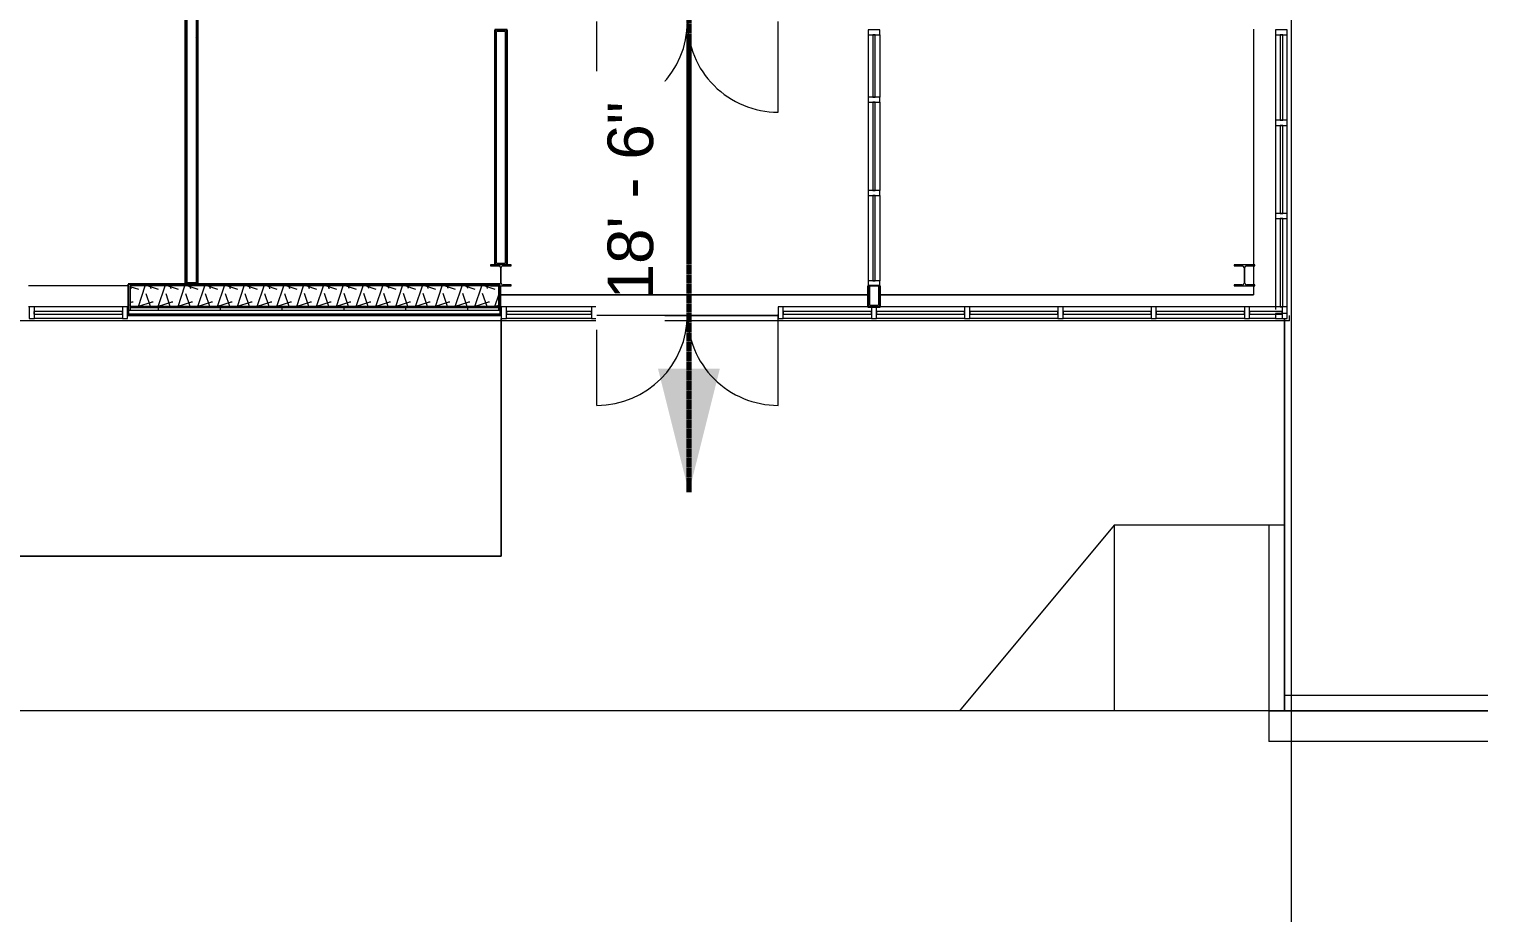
# Model space of a CAD drawing. Header units: inches. Extents: x -1442 to 59636, y -36095 to 792.
# Drawn here: x 59070 to 59636, y -23034 to -22688 of the extents above; entities that cross this region are included whole.
import ezdxf

# ---------------------------------------------------------------- set-up
doc = ezdxf.new("R2010")
doc.units = ezdxf.units.IN
doc.header["$MEASUREMENT"] = 0
doc.linetypes.add('Dash', pattern=[0.25, 0.125, -0.125])
doc.linetypes.add('Hidden', pattern=[0.28125, 0.1875, -0.09375])
for name, color, linetype, lineweight in [('A-ANNO-IDEN', 131, 'Continuous', 9), ('A-ANNO-NOTE', 131, 'Continuous', 9), ('A-DOOR', 31, 'Continuous', 9), ('A-FLOR', 192, 'Continuous', 9), ('A-GENM', 13, 'Continuous', 9), ('A-GLAZ-CURT', 52, 'Continuous', 13), ('A-GLAZ-CWMG', 51, 'Continuous', 13), ('A-PROP-SBCK', 71, 'Hidden', 9), ('A-SITE-ROAD', 130, 'Continuous', 9), ('A-SITE-SWLK', 140, 'Continuous', 9), ('A-WALL', 113, 'Continuous', 9), ('A-WALL-PATT', 111, 'Continuous', 25), ('C-TOPO', 7, 'Continuous', 9), ('Conc', 7, 'Continuous', 9), ('EOP-PR', 4, 'Continuous', 9), ('I-WALL', 2, 'Continuous', 9), ('L-SITE-WALL', 31, 'Continuous', 13), ('S-BEAM', 12, 'Continuous', 9), ('S-COLS', 52, 'Continuous', 13)]:
    doc.layers.add(name, color=color, linetype=linetype, lineweight=lineweight)
doc.styles.add('Arial_2', font='arial.ttf', dxfattribs={"height": 17.703593})
pattern_1 = [(0, (33272.468, 0), (61.44, 15.36), [2.534, -43.546, 2.534, -43.546, -245.76]), (0, (33272.468, 0), (61.44, 15.36), [-92.16, 2.534, -89.626, 2.534, -43.546, -107.52]), (0, (33272.468, 0), (61.44, 15.36), [-230.4, 2.534, -28.186, 2.534, -74.266]), (120, (33295.508, 7.68), (-44.02215, 45.528601), [2.534, -43.546, 2.534, -43.546, -245.76]), (120, (33295.508, 7.68), (-44.02215, 45.528601), [-92.16, 2.534, -89.626, 2.534, -43.546, -107.52]), (120, (33295.508, 7.68), (-44.02215, 45.528601), [-230.4, 2.534, -28.186, 2.534, -74.266]), (240, (33303.188, 38.4), (-17.41785, -60.888601), [2.534, -43.546, 2.534, -43.546, -245.76]), (240, (33303.188, 38.4), (-17.41785, -60.888601), [-92.16, 2.534, -89.626, 2.534, -43.546, -107.52]), (240, (33303.188, 38.4), (-17.41785, -60.888601), [-230.4, 2.534, -28.186, 2.534, -74.266])]

# ---------------------------------------------------------------- blocks, each defined once
blk = doc.blocks.new('Struct_Xcel_Sports Complex_rvt-2-Egress Plan')
at = {"layer": 'A-FLOR', "color": 10, "lineweight": 13}
for p, q in [((26272.89, -22687.68), (26272.89, -22779.05)), ((26272.89, -22779.49), (26272.89, -22786.87)), ((26272.89, -22787.3), (26272.89, -22790.8)), ((26123.27, -22790.8), (25980.77, -22790.8)), ((26272.89, -22790.8), (26128.02, -22790.8))]:
    blk.add_line(p, q, dxfattribs=at)
at = {"layer": 'L-SITE-WALL', "color": 10}
for p, q in [((25980.77, -22790.8), (26123.27, -22790.8)), ((26128.02, -22790.8), (26272.89, -22790.8)), ((25981.02, -22798.8), (25836.02, -22798.8)), ((26088.45, -22798.8), (26018.08, -22798.8))]:
    blk.add_line(p, q, dxfattribs=at)
blk = doc.blocks.new('W-Wide Flange-Column - B2_E-V8-Egress Plan')
at = {"layer": 'S-COLS', "lineweight": 9}
h = blk.add_hatch(dxfattribs=at)
h.set_pattern_fill('FP_10', color=256, style=0, pattern_type=2)
h.set_pattern_definition([(225, (59253.36, -22783.178), (19.00703, -19.00703), []), (225, (59253.36, -22811.978), (19.00703, -19.00703), [])])
h.paths.add_polyline_path([(-4, 4.13), (-4, 3.69), (-0.84, 3.69), (-0.3, 3.38), (-0.14, 3), (-0.14, -3), (-0.35, -3.49), (-0.84, -3.69), (-4, -3.69), (-4, -4.12), (4, -4.12), (4, -3.69), (0.84, -3.69), (0.35, -3.49), (0.14, -3), (0.14, 3), (0.42, 3.52), (0.87, 3.69), (4, 3.69), (4, 4.13), (0.12, 4.13)], flags=0)
at = {"layer": 'S-COLS', "lineweight": 15}
for p, q in [((4, 4.13), (-4, 4.13)), ((-4, 4.13), (-4, 3.69)), ((-4, 3.69), (-0.84, 3.69)), ((-0.14, 3), (-0.14, -3)), ((0.14, -3), (0.14, 3)), ((0.84, 3.69), (4, 3.69)), ((4, 3.69), (4, 4.13)), ((-0.84, -3.69), (-4, -3.69)), ((-4, -3.69), (-4, -4.12)), ((-4, -4.12), (4, -4.12)), ((4, -3.69), (0.84, -3.69)), ((4, -4.12), (4, -3.69))]:
    blk.add_line(p, q, dxfattribs=at)
for centre, start, end in [((-0.84, 3), 0, 90), ((0.84, 3), 90, 180), ((-0.84, -3), 270, 0), ((0.84, -3), 180, 270)]:
    blk.add_arc(centre, 0.691, start, end, dxfattribs=at)
blk = doc.blocks.new('W-Wide Flange-Column - B2_D-1389335-Egress Plan')
at = {"layer": 'S-COLS', "lineweight": 9}
h = blk.add_hatch(dxfattribs=at)
h.set_pattern_fill('FP_12', color=256, style=0, pattern_type=2)
h.set_pattern_definition([(225, (59541.86, -22783.178), (19.00703, -19.00703), []), (225, (59541.86, -22811.978), (19.00703, -19.00703), [])])
h.paths.add_polyline_path([(-3.5, 4.13), (-4, 4.13), (-4, 3.69), (-0.84, 3.69), (-0.35, 3.49), (-0.14, 3), (-0.14, -3), (-0.35, -3.49), (-0.84, -3.69), (-4, -3.69), (-4, -4.12), (4, -4.12), (4, -3.69), (0.84, -3.69), (0.35, -3.49), (0.14, -3), (0.14, 3), (0.42, 3.52), (0.84, 3.69), (4, 3.69), (4, 4.13)], flags=0)
at = {"layer": 'S-COLS', "lineweight": 15}
for p, q in [((4, 4.13), (-4, 4.13)), ((-4, 4.13), (-4, 3.69)), ((-4, 3.69), (-0.84, 3.69)), ((-0.14, 3), (-0.14, -3)), ((0.14, -3), (0.14, 3)), ((0.84, 3.69), (4, 3.69)), ((4, 3.69), (4, 4.13)), ((-0.84, -3.69), (-4, -3.69)), ((-4, -3.69), (-4, -4.12)), ((-4, -4.12), (4, -4.12)), ((4, -3.69), (0.84, -3.69)), ((4, -4.12), (4, -3.69))]:
    blk.add_line(p, q, dxfattribs=at)
for centre, start, end in [((-0.84, 3), 0, 90), ((0.84, 3), 90, 180), ((-0.84, -3), 270, 0), ((0.84, -3), 180, 270)]:
    blk.add_arc(centre, 0.691, start, end, dxfattribs=at)
blk = doc.blocks.new('System Panel - INSULATED LOW-E GLAZING _SEE ELEVATIONS FOR U-FACTOR_ SHGC_ _ LT_-1142345-Egress Plan')
at = {"layer": 'A-GLAZ-CURT', "lineweight": 9}
for p, q in [((16.53125, 1.25), (-16.53125, 1.25)), ((-16.53125, 1.25), (-16.53125, 0.25)), ((-16.53125, 0.25), (16.53125, 0.25)), ((16.53125, 0.25), (16.53125, 1.25))]:
    blk.add_line(p, q, dxfattribs=at)
at = {"layer": 'A-GLAZ-CURT'}
for p, q in [((-16.53125, 0.25), (-16.53125, 1.25)), ((16.53125, 1.25), (-16.53125, 1.25)), ((-16.53125, 0.25), (16.53125, 0.25)), ((16.53125, 1.25), (16.53125, 0.25))]:
    blk.add_line(p, q, dxfattribs=at)
blk = doc.blocks.new('Door_Single_Storefront - one-1371400-Egress Plan')
at = {"layer": 'A-DOOR', "lineweight": 13}
blk.add_line((-17.59375, -35.1875), (-17.59375, 0), dxfattribs=at)
blk.add_arc((-17.59375, 0), 35.1875, 270, 0, dxfattribs=at)
blk = doc.blocks.new('Door_Single_Storefront - one-1371401-Egress Plan')
at = {"layer": 'A-DOOR', "lineweight": 13}
blk.add_line((-17.59375, 35.1875), (-17.59375, 0), dxfattribs=at)
blk.add_arc((-17.59375, 0), 35.1875, 360, 90, dxfattribs=at)
blk = doc.blocks.new('System Panel - INSULATED LOW-E GLAZING _SEE ELEVATIONS FOR U-FACTOR_ SHGC_ _ LT_-827454-Egress Plan')
at = {"layer": 'A-GLAZ-CURT', "lineweight": 9}
for p, q in [((17.09375, 1.25), (-17.09375, 1.25)), ((-17.09375, 1.25), (-17.09375, 0.25)), ((-17.09375, 0.25), (17.09375, 0.25)), ((17.09375, 0.25), (17.09375, 1.25))]:
    blk.add_line(p, q, dxfattribs=at)
at = {"layer": 'A-GLAZ-CURT'}
for p, q in [((-17.09375, 0.25), (-17.09375, 1.25)), ((17.09375, 1.25), (-17.09375, 1.25)), ((-17.09375, 0.25), (17.09375, 0.25)), ((17.09375, 1.25), (17.09375, 0.25))]:
    blk.add_line(p, q, dxfattribs=at)
blk = doc.blocks.new('Rectangular Mullion - Exterior 2_ x 4_5_-1305154-Egress Plan')
at = {"layer": 'A-GLAZ-CWMG'}
for p, q in [((26016.08, -22795.43), (25983.02, -22795.43)), ((26016.08, -22799.93), (25983.02, -22799.93))]:
    blk.add_line(p, q, dxfattribs=at)
blk = doc.blocks.new('Rectangular Mullion - Exterior 2_ x 4_5_-1305160-Egress Plan')
at = {"layer": 'A-GLAZ-CWMG'}
for p, q in [((26123.27, -22795.43), (26090.45, -22795.43)), ((26124.64, -22799.93), (26090.45, -22799.93))]:
    blk.add_line(p, q, dxfattribs=at)
blk = doc.blocks.new('Rectangular Mullion - Exterior 2_ x 4_5_-1135280-Egress Plan')
at = {"layer": 'A-GLAZ-CWMG'}
for p, q in [((26160.83, -22795.43), (26128.02, -22795.43)), ((26160.83, -22799.93), (26126.64, -22799.93))]:
    blk.add_line(p, q, dxfattribs=at)
blk = doc.blocks.new('Rectangular Mullion - Exterior 2_ x 4_5_-V12-Egress Plan')
at = {"layer": 'A-GLAZ-CWMG'}
for p, q in [((26197.02, -22795.43), (26162.83, -22795.43)), ((26197.02, -22799.93), (26162.83, -22799.93))]:
    blk.add_line(p, q, dxfattribs=at)
blk = doc.blocks.new('Rectangular Mullion - Exterior 2_ x 4_5_-1142350-Egress Plan')
at = {"layer": 'A-GLAZ-CWMG'}
for p, q in [((-2, 1.5), (0, 1.5)), ((-2, -3), (-2, 1.5)), ((0, 1.5), (0, -3)), ((0, -3), (-2, -3))]:
    blk.add_line(p, q, dxfattribs=at)
blk = doc.blocks.new('Rectangular Mullion - Exterior 2_ x 4_5_-1142353-Egress Plan')
at = {"layer": 'A-GLAZ-CWMG'}
for p, q in [((0, 1.5), (-2, 1.5)), ((-2, 1.5), (-2, -3)), ((0, -3), (0, 1.5)), ((-2, -3), (0, -3))]:
    blk.add_line(p, q, dxfattribs=at)
blk = doc.blocks.new('Rectangular Mullion - Exterior 2_ x 4_5_-1142343-Egress Plan')
at = {"layer": 'A-GLAZ-CWMG'}
for p, q in [((-1, 1.5), (1, 1.5)), ((-1, -3), (-1, 1.5)), ((1, 1.5), (1, -3)), ((1, -3), (-1, -3))]:
    blk.add_line(p, q, dxfattribs=at)
blk = doc.blocks.new('System Panel - INSULATED LOW-E GLAZING _SEE ELEVATIONS FOR U-FACTOR_ SHGC_ _ LT_-1274973-Egress Plan')
at = {"layer": 'A-GLAZ-CURT', "lineweight": 9}
for p, q in [((6.3125, 1.25), (-6.3125, 1.25)), ((-6.3125, 1.25), (-6.3125, 0.25)), ((-6.3125, 0.25), (6.3125, 0.25)), ((6.3125, 0.25), (6.3125, 1.25))]:
    blk.add_line(p, q, dxfattribs=at)
at = {"layer": 'A-GLAZ-CURT'}
for p, q in [((-6.3125, 0.25), (-6.3125, 1.25)), ((6.3125, 1.25), (-6.3125, 1.25)), ((-6.3125, 0.25), (3.8125, 0.25)), ((6.3125, 1.25), (6.3125, 0.5))]:
    blk.add_line(p, q, dxfattribs=at)
blk = doc.blocks.new('Rectangular Mullion - Exterior 2_ x 4_5_-1274971-Egress Plan')
at = {"layer": 'A-GLAZ-CWMG'}
for p, q in [((26284.02, -22795.43), (26271.39, -22795.43)), ((26281.52, -22799.93), (26271.39, -22799.93))]:
    blk.add_line(p, q, dxfattribs=at)
blk = doc.blocks.new('System Panel - INSULATED LOW-E GLAZING _SEE ELEVATIONS FOR U-FACTOR_ SHGC_ _ LT_-1142335-Egress Plan')
at = {"layer": 'A-GLAZ-CURT', "lineweight": 9}
for p, q in [((16.53125, -0.25), (-16.53125, -0.25)), ((-16.53125, -0.25), (-16.53125, -1.25)), ((-16.53125, -1.25), (16.53125, -1.25)), ((16.53125, -1.25), (16.53125, -0.25))]:
    blk.add_line(p, q, dxfattribs=at)
at = {"layer": 'A-GLAZ-CURT'}
for p, q in [((-16.53125, -1.25), (-16.53125, -0.25)), ((16.53125, -0.25), (-16.53125, -0.25)), ((-16.53125, -1.25), (16.53125, -1.25)), ((16.53125, -0.25), (16.53125, -1.25))]:
    blk.add_line(p, q, dxfattribs=at)
blk = doc.blocks.new('System Panel - INSULATED LOW-E GLAZING _SEE ELEVATIONS FOR U-FACTOR_ SHGC_ _ LT_-V13-Egress Plan')
at = {"layer": 'A-GLAZ-CURT', "lineweight": 9}
for p, q in [((17.09375, -0.25), (-17.09375, -0.25)), ((-17.09375, -0.25), (-17.09375, -1.25)), ((-17.09375, -1.25), (17.09375, -1.25)), ((17.09375, -1.25), (17.09375, -0.25))]:
    blk.add_line(p, q, dxfattribs=at)
at = {"layer": 'A-GLAZ-CURT'}
for p, q in [((-17.09375, -1.25), (-17.09375, -0.25)), ((17.09375, -0.25), (-17.09375, -0.25)), ((-17.09375, -1.25), (17.09375, -1.25)), ((17.09375, -0.25), (17.09375, -1.25))]:
    blk.add_line(p, q, dxfattribs=at)
blk = doc.blocks.new('Rectangular Mullion - Exterior 2_ x 4_5_-1135294-Egress Plan')
at = {"layer": 'A-GLAZ-CWMG'}
for p, q in [((26281.52, -22722.99), (26281.52, -22689.93)), ((26286.02, -22722.99), (26286.02, -22689.93))]:
    blk.add_line(p, q, dxfattribs=at)
blk = doc.blocks.new('Rectangular Mullion - Exterior 2_ x 4_5_-V14-Egress Plan')
at = {"layer": 'A-GLAZ-CWMG'}
for p, q in [((26281.52, -22796.37), (26281.52, -22761.18)), ((26286.02, -22795.43), (26286.02, -22761.18))]:
    blk.add_line(p, q, dxfattribs=at)
blk = doc.blocks.new('Rectangular Mullion - Exterior 2_ x 4_5_-1142339-Egress Plan')
at = {"layer": 'A-GLAZ-CWMG'}
for p, q in [((-2, 3), (0, 3)), ((-2, -1.5), (-2, 3)), ((0, 3), (0, -1.5)), ((0, -1.5), (-2, -1.5))]:
    blk.add_line(p, q, dxfattribs=at)
blk = doc.blocks.new('Rectangular Mullion - Exterior 2_ x 4_5_-1142342-Egress Plan')
at = {"layer": 'A-GLAZ-CWMG'}
for p, q in [((0, 3), (-2, 3)), ((-2, 3), (-2, -1.5)), ((0, -1.5), (0, 3)), ((-2, -1.5), (0, -1.5))]:
    blk.add_line(p, q, dxfattribs=at)
blk = doc.blocks.new('Rectangular Mullion - Exterior 2_ x 4_5_-1115231-Egress Plan')
at = {"layer": 'A-GLAZ-CWMG'}
for p, q in [((-1, 3), (1, 3)), ((-1, -1.5), (-1, 3)), ((1, 3), (1, -1.5)), ((1, -1.5), (-1, -1.5))]:
    blk.add_line(p, q, dxfattribs=at)
blk = doc.blocks.new('System Panel - INSULATED LOW-E GLAZING _SEE ELEVATIONS FOR U-FACTOR_ SHGC_ _ LT_-827433-Egress Plan')
at = {"layer": 'A-GLAZ-CURT', "lineweight": 9}
for p, q in [((17.09375, -0.25), (-17.09375, -0.25)), ((-17.09375, -0.25), (-17.09375, -1.25)), ((-17.09375, -1.25), (17.09375, -1.25)), ((17.09375, -1.25), (17.09375, -0.25))]:
    blk.add_line(p, q, dxfattribs=at)
at = {"layer": 'A-GLAZ-CURT'}
for p, q in [((-17.09375, -1.25), (-17.09375, -0.25)), ((17.09375, -0.25), (-17.09375, -0.25)), ((-17.09375, -1.25), (17.09375, -1.25)), ((17.09375, -0.25), (17.09375, -1.25))]:
    blk.add_line(p, q, dxfattribs=at)
blk = doc.blocks.new('Rectangular Mullion - Exterior 2_ x 4_5_-769211-Egress Plan')
at = {"layer": 'A-GLAZ-CWMG'}
for p, q in [((26281.52, -22759.18), (26281.52, -22724.99)), ((26286.02, -22759.18), (26286.02, -22724.99))]:
    blk.add_line(p, q, dxfattribs=at)
blk = doc.blocks.new('Rectangular Mullion - Exterior 2_ x 4_5_-827464-Egress Plan')
at = {"layer": 'A-GLAZ-CWMG'}
for p, q in [((-1, 3), (1, 3)), ((-1, -1.5), (-1, 3)), ((1, 3), (1, -1.5)), ((1, -1.5), (-1, -1.5))]:
    blk.add_line(p, q, dxfattribs=at)
blk = doc.blocks.new('System Panel - INSULATED LOW-E GLAZING _SEE ELEVATIONS FOR U-FACTOR_ SHGC_ _ LT_-1142649-Egress Plan')
at = {"layer": 'A-GLAZ-CURT', "lineweight": 9}
for p, q in [((12.06, 1.25), (-12.06, 1.25)), ((-12.06, 1.25), (-12.06, 0.25)), ((-12.06, 0.25), (12.06, 0.25)), ((12.06, 0.25), (12.06, 1.25))]:
    blk.add_line(p, q, dxfattribs=at)
at = {"layer": 'A-GLAZ-CURT'}
for p, q in [((-12.06, 0.25), (-12.06, 1.25)), ((12.06, 1.25), (-12.06, 1.25)), ((-12.06, 0.25), (12.06, 0.25)), ((12.06, 1.25), (12.06, 0.25))]:
    blk.add_line(p, q, dxfattribs=at)
blk = doc.blocks.new('Rectangular Mullion - Exterior 2_ x 4_5_-1135311-Egress Plan')
at = {"layer": 'A-GLAZ-CWMG'}
for p, q in [((26123.39, -22752.24), (26123.39, -22785.3)), ((26127.89, -22752.24), (26127.89, -22785.3))]:
    blk.add_line(p, q, dxfattribs=at)
blk = doc.blocks.new('Rectangular Mullion - Exterior 2_ x 4_5_-769167-Egress Plan')
at = {"layer": 'A-GLAZ-CWMG'}
for p, q in [((26123.39, -22716.05), (26123.39, -22750.24)), ((26127.89, -22716.05), (26127.89, -22750.24))]:
    blk.add_line(p, q, dxfattribs=at)
blk = doc.blocks.new('Rectangular Mullion - Exterior 2_ x 4_5_-1142647-Egress Plan')
at = {"layer": 'A-GLAZ-CWMG'}
for p, q in [((26123.39, -22689.93), (26123.39, -22714.05)), ((26127.89, -22689.93), (26127.89, -22714.05))]:
    blk.add_line(p, q, dxfattribs=at)
blk = doc.blocks.new('Rectangular Mullion - Exterior 2_ x 4_5_-1142586-Egress Plan')
at = {"layer": 'A-GLAZ-CWMG'}
for p, q in [((-2, 1.5), (0, 1.5)), ((-2, -3), (-2, 1.5)), ((0, 1.5), (0, -3)), ((0, -3), (-2, -3))]:
    blk.add_line(p, q, dxfattribs=at)
blk = doc.blocks.new('Rectangular Mullion - Exterior 2_ x 4_5_-827470-Egress Plan')
at = {"layer": 'A-GLAZ-CWMG'}
for p, q in [((-1, 1.5), (1, 1.5)), ((-1, -3), (-1, 1.5)), ((1, 1.5), (1, -3)), ((1, -3), (-1, -3))]:
    blk.add_line(p, q, dxfattribs=at)
blk = doc.blocks.new('Rectangular Mullion - Exterior 2_ x 4_5_-1142359-Egress Plan')
at = {"layer": 'A-GLAZ-CWMG'}
for p, q in [((-2, 1.5), (0, 1.5)), ((-2, -3), (-2, 1.5)), ((0, 1.5), (0, -3)), ((0, -3), (-2, -3))]:
    blk.add_line(p, q, dxfattribs=at)
blk = doc.blocks.new('Girt_C - 8_D-1405500-Egress Plan')
at = {"layer": 'S-BEAM', "lineweight": 13}
for p, q in [((25836.27, -22787.3), (25797.58, -22787.3)), ((25797.58, -22795.3), (25836.27, -22795.3))]:
    blk.add_line(p, q, dxfattribs=at)
blk = doc.blocks.new('Rectangular Mullion - Exterior 2_ x 4_5_-1142587-Egress Plan')
at = {"layer": 'A-GLAZ-CWMG'}
for p, q in [((0, 1.5), (-2, 1.5)), ((-2, 1.5), (-2, -3)), ((0, -3), (0, 1.5)), ((-2, -3), (0, -3))]:
    blk.add_line(p, q, dxfattribs=at)
blk = doc.blocks.new('Rectangular Mullion - Exterior 2_ x 4_5_-1060760-Egress Plan')
at = {"layer": 'A-GLAZ-CWMG'}
for p, q in [((25834.02, -22795.43), (25799.83, -22795.43)), ((25834.02, -22799.93), (25799.83, -22799.93))]:
    blk.add_line(p, q, dxfattribs=at)
blk = doc.blocks.new('Path of Travel - 02 Middle-1854480-Egress Plan')
at = {"layer": 'A-GENM', "linetype": 'Dash', "lineweight": 70}
blk.add_line((8.96, 0), (230.96, 0), dxfattribs=at)

msp = doc.modelspace()

# ---------------------------------------------------------------- hatches: boundary and pattern name
at = {"layer": 'A-ANNO-NOTE'}
msp.add_hatch(color=256, dxfattribs=at).paths.add_polyline_path([(59326.3, -22867.41), (59338.3, -22819.41), (59314.3, -22819.41)], flags=0)
at = {"layer": 'A-WALL-PATT', "lineweight": 9}
h = msp.add_hatch(dxfattribs=at)
h.set_pattern_fill('FP_13', color=256, style=0, pattern_type=2)
h.set_pattern_definition(pattern_1)
h.paths.add_polyline_path([(59135.73, -22786.68), (59135.73, -22602.55), (59135.11, -22602.55), (59135.11, -22786.55), (59135.61, -22786.55)], flags=0)
h = msp.add_hatch(dxfattribs=at)
h.set_pattern_fill('FP_13', color=256, style=0, pattern_type=2)
h.set_pattern_definition(pattern_1)
h.paths.add_polyline_path([(59130.86, -22786.68), (59130.98, -22786.55), (59135.11, -22786.55), (59135.11, -22786.05), (59131.48, -22786.05), (59131.48, -22606.8), (59130.86, -22606.8), (59130.86, -22786.05)], flags=0)
h = msp.add_hatch(dxfattribs=at)
h.set_pattern_fill('FP_14', color=256, style=0, pattern_type=2)
h.set_pattern_definition([(161.57, (33273.428, 0.96), (-7.6802237, -0.0009796), [0, -54.643, 6.067, 0]), (18.43, (33271.508, 0.96), (-7.6802237, 0.0009796), [0, -54.643, 6.067, 0]), (108.43, (33273.428, 0.96), (3.8382953, -19.20136532), [18.211, -42.499]), (71.57, (33271.508, 0.96), (3.8382953, 19.20136532), [18.211, -42.499])])
h.paths.add_polyline_path([(59215.19, -22795.3), (59252.48, -22795.3), (59252.48, -22787.3), (59109.48, -22787.3), (59109.48, -22795.3), (59145.01, -22795.3)], flags=0)
h = msp.add_hatch(dxfattribs=at)
h.set_pattern_fill('FP_13', color=256, style=0, pattern_type=2)
h.set_pattern_definition(pattern_1)
h.paths.add_polyline_path([(59400.48, -22795.43), (59400.48, -22787.3), (59399.86, -22787.3), (59399.86, -22794.8), (59396.36, -22794.89), (59396.36, -22795.43), (59399.86, -22795.43)], flags=0)
h = msp.add_hatch(dxfattribs=at)
h.set_pattern_fill('FP_16', color=256, style=0, pattern_type=2)
h.set_pattern_definition([(0, (33272.468, 0), (30.72, 7.68), [2.534, -20.506, 2.534, -20.506, -122.88]), (0, (33272.468, 0), (30.72, 7.68), [-46.08, 2.534, -43.546, 2.534, -20.506, -53.76]), (0, (33272.468, 0), (30.72, 7.68), [-115.2, 2.534, -12.826, 2.534, -35.866]), (120, (33283.988, 3.84), (-22.0110751, 22.7643004), [2.534, -20.506, 2.534, -20.506, -122.88]), (120, (33283.988, 3.84), (-22.0110751, 22.7643004), [-46.08, 2.534, -43.546, 2.534, -20.506, -53.76]), (120, (33283.988, 3.84), (-22.0110751, 22.7643004), [-115.2, 2.534, -12.826, 2.534, -35.866]), (240, (33287.828, 19.2), (-8.7089249, -30.4443004), [2.534, -20.506, 2.534, -20.506, -122.88]), (240, (33287.828, 19.2), (-8.7089249, -30.4443004), [-46.08, 2.534, -43.546, 2.534, -20.506, -53.76]), (240, (33287.828, 19.2), (-8.7089249, -30.4443004), [-115.2, 2.534, -12.826, 2.534, -35.866])])
h.paths.add_polyline_path([(59252.48, -22795.8), (59252.48, -22795.3), (59109.48, -22795.3), (59109.48, -22795.8), (59250.29, -22795.8)], flags=0)
h = msp.add_hatch(dxfattribs=at)
h.set_pattern_fill('FP_17', color=256, style=0, pattern_type=2)
h.set_pattern_definition([(0, (33272.468, 0), (0, 24), []), (90, (33272.468, 0), (-24, 1e-15), [])])
h.paths.add_polyline_path([(59252.48, -22796.8), (59252.48, -22795.8), (59109.48, -22795.8), (59109.48, -22796.8), (59250.29, -22796.8)], flags=0)

# ---------------------------------------------------------------- linework, layer by layer
at = {"layer": 'A-PROP-SBCK', "lineweight": 13}
msp.add_line((59559.98, -20555.02), (59559.98, -23033.98), dxfattribs=at)
at = {"layer": 'A-SITE-ROAD', "lineweight": 13}
for p, q in [((59491.36, -22880.07), (59431.36, -22952.07)), ((59557.36, -22880.07), (59491.36, -22880.07)), ((59491.36, -22880.07), (59491.36, -22952.07)), ((59431.36, -22952.07), (56976.37, -22952.07)), ((59551.36, -22952.07), (59431.36, -22952.07))]:
    msp.add_line(p, q, dxfattribs=at)
at = {"layer": 'A-SITE-SWLK', "lineweight": 13}
for p, q in [((59253.48, -22892.07), (59253.48, -22799.93)), ((59557.36, -22799.93), (59557.36, -22946.07)), ((57516.48, -22892.07), (59253.48, -22892.07))]:
    msp.add_line(p, q, dxfattribs=at)
at = {"layer": 'A-WALL'}
for p, q in [((59131.48, -22606.18), (59131.48, -22786.05)), ((59135.11, -22602.55), (59135.11, -22786.05)), ((59251.61, -22778.43), (59251.61, -22688.55)), ((59255.11, -22688.55), (59251.61, -22688.55)), ((59255.11, -22778.43), (59255.11, -22688.55)), ((59251.61, -22778.43), (59255.11, -22778.43)), ((59109.48, -22787.3), (59109.48, -22796.8)), ((59249.36, -22787.3), (59109.48, -22787.3)), ((59135.11, -22786.05), (59131.48, -22786.05)), ((59252.48, -22796.8), (59252.48, -22787.3)), ((59396.36, -22787.3), (59396.36, -22794.8)), ((59399.86, -22787.3), (59399.86, -22794.8)), ((59253.23, -22796.8), (59108.73, -22796.8)), ((59253.23, -22798.3), (59108.73, -22798.3)), ((59252.48, -22795.3), (59109.48, -22795.3)), ((59252.48, -22795.8), (59109.48, -22795.8)), ((59396.36, -22794.8), (59399.86, -22794.8))]:
    msp.add_line(p, q, dxfattribs=at)
at = {"layer": 'A-WALL', "lineweight": 25}
for p, q in [((59253.06, -22786.55), (59108.73, -22786.55)), ((59108.73, -22786.55), (59108.73, -22798.62)), ((59253.23, -22798.62), (59253.23, -22787.3)), ((59108.73, -22798.62), (59253.23, -22798.62))]:
    msp.add_line(p, q, dxfattribs=at)
at = {"layer": 'C-TOPO', "lineweight": 13}
for p, q in [((59545.36, -22687.68), (59545.36, -22779.05)), ((59545.36, -22779.49), (59545.36, -22786.87)), ((59545.36, -22787.3), (59545.36, -22790.8)), ((59395.73, -22790.8), (59253.23, -22790.8)), ((59545.36, -22790.8), (59400.48, -22790.8)), ((59290.55, -22798.8), (59360.92, -22798.8)), ((59360.92, -22798.8), (59290.55, -22798.8)), ((59253.48, -22892.07), (59253.48, -22799.93)), ((59253.48, -22799.93), (59253.48, -22892.07)), ((59557.36, -22799.93), (59557.36, -22952.07)), ((59557.36, -22952.07), (59557.36, -22799.93)), ((57516.48, -22892.07), (59253.48, -22892.07)), ((59253.48, -22892.07), (57516.48, -22892.07)), ((59636.31, -22952.07), (56976.37, -22952.07)), ((59557.36, -22952.07), (56976.37, -22952.07)), ((59557.36, -22952.07), (59636.31, -22952.07))]:
    msp.add_line(p, q, dxfattribs=at)
at = {"layer": 'Conc', "lineweight": 13}
for p in [(59551.36, -22880.07), (59636.31, -22964.07)]:
    msp.add_line(p, (59551.36, -22964.07), dxfattribs=at)
at = {"layer": 'EOP-PR', "lineweight": 13}
for p, q in [((59557.36, -22946.07), (59636.31, -22946.07)), ((59551.36, -22952.07), (59636.31, -22952.07))]:
    msp.add_line(p, q, dxfattribs=at)
at = {"layer": 'I-WALL', "lineweight": 25}
for p, q in [((59135.73, -22786.68), (59135.73, -22601.93)), ((59130.86, -22606.8), (59130.86, -22786.68)), ((59250.98, -22687.93), (59250.98, -22779.05)), ((59255.73, -22687.93), (59250.98, -22687.93)), ((59255.73, -22779.05), (59255.73, -22687.93)), ((59130.86, -22786.68), (59135.73, -22786.68)), ((59400.48, -22787.3), (59395.73, -22787.3)), ((59395.73, -22787.3), (59395.73, -22795.43)), ((59400.48, -22795.43), (59400.48, -22787.3)), ((59395.73, -22795.43), (59400.48, -22795.43))]:
    msp.add_line(p, q, dxfattribs=at)
at = {"layer": 'L-SITE-WALL'}
for p, q in [((59108.48, -22798.8), (59253.48, -22798.8)), ((59290.55, -22798.8), (59360.92, -22798.8)), ((59559.36, -22800.8), (59559.36, -22798.8)), ((59559.36, -22800.8), (58516.86, -22800.8))]:
    msp.add_line(p, q, dxfattribs=at)

# ---------------------------------------------------------------- block references
at = {"layer": 'A-DOOR', "lineweight": 13}
for p in [(59308.14, -22684.68), (59308.14, -22798.43)]:
    msp.add_blockref('Door_Single_Storefront - one-1371400-Egress Plan', p, dxfattribs=at)
at = {"layer": 'A-DOOR', "lineweight": 13, "rotation": 180}
for p in [(59343.33, -22684.68), (59343.33, -22798.43)]:
    msp.add_blockref('Door_Single_Storefront - one-1371401-Egress Plan', p, dxfattribs=at)
at = {"layer": 'A-GENM', "lineweight": 13, "rotation": 270}
msp.add_blockref('Path of Travel - 02 Middle-1854480-Egress Plan', (59326.3, -22636.45), dxfattribs=at)
at = {"layer": 'A-GLAZ-CURT'}
for name, p, rotation in [('System Panel - INSULATED LOW-E GLAZING _SEE ELEVATIONS FOR U-FACTOR_ SHGC_ _ LT_-1142649-Egress Plan', (59398.86, -22701.99), 90), ('System Panel - INSULATED LOW-E GLAZING _SEE ELEVATIONS FOR U-FACTOR_ SHGC_ _ LT_-1142335-Egress Plan', (59556.98, -22706.46), 270), ('System Panel - INSULATED LOW-E GLAZING _SEE ELEVATIONS FOR U-FACTOR_ SHGC_ _ LT_-827454-Egress Plan', (59398.86, -22733.15), 90), ('System Panel - INSULATED LOW-E GLAZING _SEE ELEVATIONS FOR U-FACTOR_ SHGC_ _ LT_-827433-Egress Plan', (59556.98, -22742.08), 270), ('System Panel - INSULATED LOW-E GLAZING _SEE ELEVATIONS FOR U-FACTOR_ SHGC_ _ LT_-1142345-Egress Plan', (59398.86, -22768.77), 90), ('System Panel - INSULATED LOW-E GLAZING _SEE ELEVATIONS FOR U-FACTOR_ SHGC_ _ LT_-V13-Egress Plan', (59556.98, -22778.27), 270)]:
    msp.add_blockref(name, p, dxfattribs=dict(at, rotation=rotation))
for name, p in [('System Panel - INSULATED LOW-E GLAZING _SEE ELEVATIONS FOR U-FACTOR_ SHGC_ _ LT_-827454-Egress Plan', (59089.39, -22798.43)), ('System Panel - INSULATED LOW-E GLAZING _SEE ELEVATIONS FOR U-FACTOR_ SHGC_ _ LT_-1142345-Egress Plan', (59272.01, -22798.43)), ('System Panel - INSULATED LOW-E GLAZING _SEE ELEVATIONS FOR U-FACTOR_ SHGC_ _ LT_-827454-Egress Plan', (59380.01, -22798.43)), ('System Panel - INSULATED LOW-E GLAZING _SEE ELEVATIONS FOR U-FACTOR_ SHGC_ _ LT_-827454-Egress Plan', (59416.2, -22798.43)), ('System Panel - INSULATED LOW-E GLAZING _SEE ELEVATIONS FOR U-FACTOR_ SHGC_ _ LT_-827454-Egress Plan', (59452.39, -22798.43)), ('System Panel - INSULATED LOW-E GLAZING _SEE ELEVATIONS FOR U-FACTOR_ SHGC_ _ LT_-827454-Egress Plan', (59488.58, -22798.43)), ('System Panel - INSULATED LOW-E GLAZING _SEE ELEVATIONS FOR U-FACTOR_ SHGC_ _ LT_-827454-Egress Plan', (59524.76, -22798.43)), ('System Panel - INSULATED LOW-E GLAZING _SEE ELEVATIONS FOR U-FACTOR_ SHGC_ _ LT_-1274973-Egress Plan', (59550.17, -22798.43))]:
    msp.add_blockref(name, p, dxfattribs=at)
at = {"layer": 'A-GLAZ-CWMG', "extrusion": (0, 0, -1)}
for name, p, rotation in [('Rectangular Mullion - Exterior 2_ x 4_5_-1142586-Egress Plan', (-59398.86, -22687.93), 90), ('Rectangular Mullion - Exterior 2_ x 4_5_-827470-Egress Plan', (-59398.86, -22715.05), 90), ('Rectangular Mullion - Exterior 2_ x 4_5_-827464-Egress Plan', (-59556.98, -22723.99), 270), ('Rectangular Mullion - Exterior 2_ x 4_5_-827470-Egress Plan', (-59398.86, -22751.24), 90), ('Rectangular Mullion - Exterior 2_ x 4_5_-1115231-Egress Plan', (-59556.98, -22760.18), 270), ('Rectangular Mullion - Exterior 2_ x 4_5_-827470-Egress Plan', (-59071.3, -22798.43), 180), ('Rectangular Mullion - Exterior 2_ x 4_5_-1142359-Egress Plan', (-59108.48, -22798.43), 180), ('Rectangular Mullion - Exterior 2_ x 4_5_-1142343-Egress Plan', (-59289.55, -22798.43), 180), ('Rectangular Mullion - Exterior 2_ x 4_5_-1142343-Egress Plan', (-59361.92, -22798.43), 180), ('Rectangular Mullion - Exterior 2_ x 4_5_-1142343-Egress Plan', (-59398.11, -22798.43), 180), ('Rectangular Mullion - Exterior 2_ x 4_5_-1142343-Egress Plan', (-59434.3, -22798.43), 180), ('Rectangular Mullion - Exterior 2_ x 4_5_-1142343-Egress Plan', (-59470.48, -22798.43), 180), ('Rectangular Mullion - Exterior 2_ x 4_5_-1142343-Egress Plan', (-59506.67, -22798.43), 180), ('Rectangular Mullion - Exterior 2_ x 4_5_-1142343-Egress Plan', (-59542.86, -22798.43), 180), ('Rectangular Mullion - Exterior 2_ x 4_5_-1142339-Egress Plan', (-59556.98, -22799.93), 270), ('Rectangular Mullion - Exterior 2_ x 4_5_-1142350-Egress Plan', (-59558.48, -22798.43), 180)]:
    msp.add_blockref(name, p, dxfattribs=dict(at, rotation=rotation))
at = {"layer": 'A-GLAZ-CWMG'}
for name, p in [('Rectangular Mullion - Exterior 2_ x 4_5_-1142647-Egress Plan', (33272.47, 0)), ('Rectangular Mullion - Exterior 2_ x 4_5_-1135294-Egress Plan', (33272.47, 0)), ('Rectangular Mullion - Exterior 2_ x 4_5_-769167-Egress Plan', (33272.47, 0)), ('Rectangular Mullion - Exterior 2_ x 4_5_-769211-Egress Plan', (33272.47, 0)), ('Rectangular Mullion - Exterior 2_ x 4_5_-1135311-Egress Plan', (33272.47, 0)), ('Rectangular Mullion - Exterior 2_ x 4_5_-V14-Egress Plan', (33272.47, 0)), ('Rectangular Mullion - Exterior 2_ x 4_5_-1060760-Egress Plan', (33272.47, 0)), ('Rectangular Mullion - Exterior 2_ x 4_5_-1305154-Egress Plan', (33272.47, 0)), ('Rectangular Mullion - Exterior 2_ x 4_5_-1305160-Egress Plan', (33272.47, 0)), ('Rectangular Mullion - Exterior 2_ x 4_5_-1135280-Egress Plan', (33272.47, 0)), ('Rectangular Mullion - Exterior 2_ x 4_5_-V12-Egress Plan', (33272.47, 0)), ('Rectangular Mullion - Exterior 2_ x 4_5_-V12-Egress Plan', (33308.66, 0)), ('Rectangular Mullion - Exterior 2_ x 4_5_-V12-Egress Plan', (33344.84, 0)), ('Rectangular Mullion - Exterior 2_ x 4_5_-1274971-Egress Plan', (33272.47, 0))]:
    msp.add_blockref(name, p, dxfattribs=at)
for name, p, rotation in [('Rectangular Mullion - Exterior 2_ x 4_5_-1142342-Egress Plan', (59556.98, -22687.93), 89.99999999999997), ('Rectangular Mullion - Exterior 2_ x 4_5_-1142587-Egress Plan', (59398.86, -22787.3), 270), ('Rectangular Mullion - Exterior 2_ x 4_5_-1142353-Egress Plan', (59253.48, -22798.43), 180)]:
    msp.add_blockref(name, p, dxfattribs=dict(at, rotation=rotation))
at = {"layer": 'S-BEAM', "lineweight": 13}
msp.add_blockref('Girt_C - 8_D-1405500-Egress Plan', (33272.47, 0), dxfattribs=at)
at = {"layer": 'S-COLS', "rotation": 180}
for name, p in [('W-Wide Flange-Column - B2_E-V8-Egress Plan', (59253.36, -22783.18)), ('W-Wide Flange-Column - B2_D-1389335-Egress Plan', (59541.86, -22783.18))]:
    msp.add_blockref(name, p, dxfattribs=at)

# ---------------------------------------------------------------- next in the draw order: texts
at = {"layer": 'A-ANNO-IDEN', "insert": (59294.72, -22754.15), "char_height": 17.704, "width": 91.368, "attachment_point": 2, "rotation": 90, "line_spacing_factor": 0.938532, "style": 'Arial_2', "bg_fill": 3, "box_fill_scale": 1.25, "bg_fill_color": 0, "bg_fill_transparency": 0}
msp.add_mtext('18\' - 6"', dxfattribs=at)

# ---------------------------------------------------------------- next in the draw order: block references
at = {"color": 250, "lineweight": 5}
msp.add_blockref('Struct_Xcel_Sports Complex_rvt-2-Egress Plan', (33272.47, 0), dxfattribs=at)

doc.saveas('drawing.dxf')
